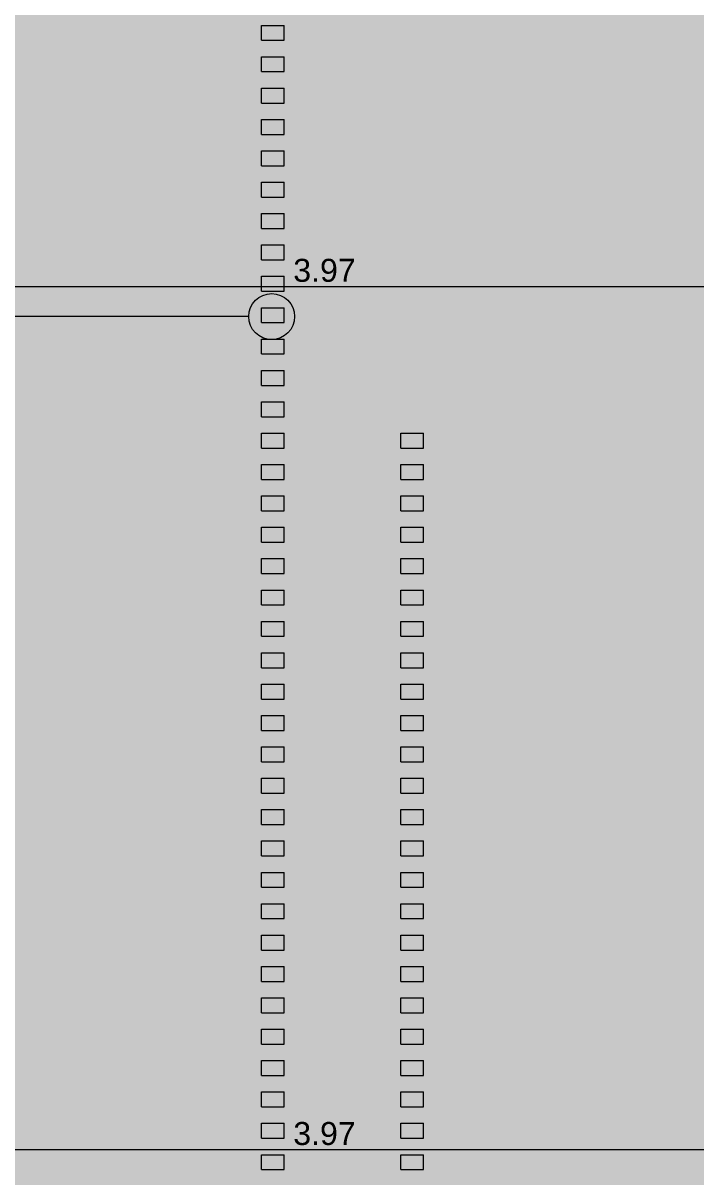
# Model space of a CAD drawing. Header units: millimetres. Extents: x 475206255 to 476720147, y 4620882299 to 4621447368.
# Drawn here: x 475425047 to 475427976, y 4621084806 to 4621089827 of the extents above; entities that cross this region are included whole.
import ezdxf

# ---------------------------------------------------------------- set-up
doc = ezdxf.new("R2010")
doc.units = ezdxf.units.MM
doc.header["$MEASUREMENT"] = 0
doc.layers.add('Dimensioning - General', color=7, linetype='Continuous')
doc.layers.add('zoma_Pen_No__5', color=7, linetype='Continuous')
for name, color, linetype, lineweight in [('Dimensioning - General_Pen_No__142', 142, 'Continuous', 0), ('New_Structural - Bearing_Pen_No__250', 7, 'Continuous', 0), ('zoma_Pen_No__5_Pen_No__142', 142, 'Continuous', 0)]:
    doc.layers.add(name, color=color, linetype=linetype, lineweight=lineweight)
doc.layers.add('New_2D Drafting - General_Pen_No__30_Pen_No__9_Pen_No__9_Pen_No__254', color=7, linetype='Continuous', lineweight=0, true_color=0xcccccc)
doc.styles.add('GENERATED_STYLE_2', font='arial.ttf')
doc.dimstyles.new('GENERATED_STYLE__1', dxfattribs={"dimtxt": 100, "dimasz": 68.640772, "dimexe": 0.18, "dimexo": 0.0625, "dimgap": 0, "dimtad": 1, "dimlfac": 0.001, "dimzin": 0, "dimdsep": 46, "dimtxsty": 'GENERATED_STYLE_2', "dimblk": 'ARROWHEAD_2', "dimblk1": 'ARROWHEAD_2', "dimblk2": 'ARROWHEAD_2', "dimcen": 0.09, "dimse1": 1, "dimse2": 1, "dimclrd": 142, "dimclre": 142, "dimclrt": 142, "dimadec": 0, "dimazin": 0, "dimtfac": 1, "dimtdec": 4, "dimtmove": 0, "dimatfit": 3, "dimfxl": 1, "dimtolj": 1, "dimtzin": 0, "dimarcsym": 0})
doc.dimstyles.new('GENERATED_STYLE__18', dxfattribs={"dimtxt": 100, "dimasz": 68.640772, "dimexe": 0.18, "dimexo": 0.0625, "dimgap": 0, "dimtad": 1, "dimtih": 1, "dimtoh": 1, "dimlfac": 0.001, "dimzin": 0, "dimdsep": 46, "dimtxsty": 'GENERATED_STYLE_2', "dimblk": 'ARROWHEAD_2', "dimblk1": 'ARROWHEAD_2', "dimblk2": 'ARROWHEAD_2', "dimcen": 0.09, "dimse1": 1, "dimse2": 1, "dimclrd": 142, "dimclre": 142, "dimclrt": 142, "dimadec": 0, "dimazin": 0, "dimtfac": 1, "dimtdec": 4, "dimtmove": 0, "dimatfit": 3, "dimfxl": 1, "dimtolj": 1, "dimtzin": 0, "dimarcsym": 0})

# ---------------------------------------------------------------- blocks, each defined once
blk = doc.blocks.new('Line_22', base_point=(475426129.4, 4621088549.8))
at = {"layer": 'zoma_Pen_No__5_Pen_No__142', "linetype": 'Continuous', "lineweight": 0}
blk.add_hatch(color=142, dxfattribs=at).paths.add_polyline_path([(475426029.4, 4621088549.8), (475426037, 4621088511.6), (475426058.7, 4621088479.1), (475426091.1, 4621088457.5), (475426129.4, 4621088449.8), (475426167.6, 4621088457.5), (475426200.1, 4621088479.1), (475426221.8, 4621088511.6), (475426229.4, 4621088549.8), (475426221.8, 4621088588.1), (475426200.1, 4621088620.6), (475426167.6, 4621088642.2), (475426129.4, 4621088649.8), (475426091.1, 4621088642.2), (475426058.7, 4621088620.6), (475426037, 4621088588.1)])
at = {"layer": 'zoma_Pen_No__5_Pen_No__142', "color": 142, "linetype": 'Continuous', "lineweight": 0}
blk.add_line((475426029.4, 4621088549.8), (475412559.2, 4621088549.8), dxfattribs=at)
blk.add_circle((475426129.4, 4621088549.8), 100, dxfattribs=at)
blk = doc.blocks.new('*D2096', base_point=(475826095.8, 4621095193.2))
at = {"layer": 'Dimensioning - General_Pen_No__142', "color": 142, "linetype": 'Continuous', "lineweight": 0, "transparency": 16777216}
for p, q in [((475424371.4, 4621084991), (475424371.4, 4621084855.5)), ((475428342.1, 4621084991), (475428342.1, 4621084855.5)), ((475424397.4, 4621084968.4), (475424345.3, 4621084878.1)), ((475428316.1, 4621084878.1), (475428368.2, 4621084968.4)), ((475424371.4, 4621084923.2), (475424327.2, 4621084923.2)), ((475428342.1, 4621084923.2), (475424371.4, 4621084923.2))]:
    blk.add_line(p, q, dxfattribs=at)
at = {"layer": 'Dimensioning - General_Pen_No__142', "color": 142, "lineweight": 0, "transparency": 16777216, "insert": (475426223.3, 4621084943.2), "char_height": 100, "attachment_point": 7, "style": 'GENERATED_STYLE_2'}
blk.add_mtext('\\A1;{\\pql;\\fArial|b0|i0|c204|p0;\\W1.000000;3.97}', dxfattribs=at)
blk = doc.blocks.new('ARROWHEAD_2')
at = {"color": 0, "linetype": 'Continuous', "lineweight": 0}
for p, q in [((0, 0), (-1, 0)), ((-0.378, -0.655), (0.378, 0.655))]:
    blk.add_line(p, q, dxfattribs=at)
blk = doc.blocks.new('*D2112', base_point=(475826095.8, 4621095193.2))
at = {"layer": 'Dimensioning - General_Pen_No__142', "color": 142, "linetype": 'Continuous', "lineweight": 0, "transparency": 16777216}
for p, q in [((475424003.7, 4621086847), (475423868.2, 4621086847)), ((475423890.8, 4621086873.1), (475423981.1, 4621086821)), ((475423935.9, 4621086627), (475423935.9, 4621086847)), ((475423890.8, 4621086653.1), (475423981.1, 4621086601)), ((475424003.7, 4621086627), (475423868.2, 4621086627)), ((475423935.9, 4621086582.9), (475423935.9, 4621086627))]:
    blk.add_line(p, q, dxfattribs=at)
at = {"layer": 'Dimensioning - General_Pen_No__142', "color": 142, "lineweight": 0, "transparency": 16777216, "insert": (475423915.9, 4621086334), "char_height": 100, "attachment_point": 7, "rotation": 90, "style": 'GENERATED_STYLE_2'}
blk.add_mtext('\\A1;{\\pql;\\fArial|b0|i0|c204|p0;\\W1.000000;0.22}', dxfattribs=at)
blk = doc.blocks.new('*D2113', base_point=(475826095.8, 4621095193.2))
at = {"layer": 'Dimensioning - General_Pen_No__142', "color": 142, "linetype": 'Continuous', "lineweight": 0, "transparency": 16777216}
for p, q in [((475424003.7, 4621087947.1), (475423868.2, 4621087947.1)), ((475423890.8, 4621087973.1), (475423981.1, 4621087921)), ((475423935.9, 4621086847), (475423935.9, 4621087947.1)), ((475424003.7, 4621086847), (475423868.2, 4621086847)), ((475423890.8, 4621086873.1), (475423981.1, 4621086821))]:
    blk.add_line(p, q, dxfattribs=at)
at = {"layer": 'Dimensioning - General_Pen_No__142', "color": 142, "lineweight": 0, "transparency": 16777216, "insert": (475423915.9, 4621087263.6), "char_height": 100, "attachment_point": 7, "rotation": 90, "style": 'GENERATED_STYLE_2'}
blk.add_mtext('\\A1;{\\pql;\\fArial|b0|i0|c204|p0;\\W1.000000;1.10}', dxfattribs=at)
blk = doc.blocks.new('*D2114', base_point=(475826095.8, 4621095193.2))
at = {"layer": 'Dimensioning - General_Pen_No__142', "color": 142, "linetype": 'Continuous', "lineweight": 0, "transparency": 16777216}
for p, q in [((475424003.7, 4621089607.1), (475423868.2, 4621089607.1)), ((475423890.8, 4621089633.1), (475423981.1, 4621089581)), ((475423935.9, 4621087947.1), (475423935.9, 4621089607.1)), ((475424003.7, 4621087947.1), (475423868.2, 4621087947.1)), ((475423890.8, 4621087973.1), (475423981.1, 4621087921))]:
    blk.add_line(p, q, dxfattribs=at)
at = {"layer": 'Dimensioning - General_Pen_No__142', "color": 142, "lineweight": 0, "transparency": 16777216, "char_height": 100, "attachment_point": 7, "rotation": 90, "style": 'GENERATED_STYLE_2'}
for s, insert in [('\\A1;{\\pql;\\fArial|b0|i0|c204|p0;\\W1.000000;0.22}', (475423915.9, 4621089314)), ('\\A1;{\\pql;\\fArial|b0|i0|c204|p0;\\W1.000000;1.66}', (475423915.9, 4621088643.6))]:
    blk.add_mtext(s, dxfattribs=dict(at, insert=insert))
blk = doc.blocks.new('*D2115', base_point=(475826095.8, 4621095193.2))
at = {"layer": 'Dimensioning - General_Pen_No__142', "color": 142, "linetype": 'Continuous', "lineweight": 0, "transparency": 16777216}
for p, q in [((475423890.8, 4621089853.1), (475423981.1, 4621089801)), ((475424003.7, 4621089827), (475423868.2, 4621089827)), ((475423935.9, 4621089607.1), (475423935.9, 4621089827)), ((475424003.7, 4621089607.1), (475423868.2, 4621089607.1)), ((475423890.8, 4621089633.1), (475423981.1, 4621089581))]:
    blk.add_line(p, q, dxfattribs=at)
blk = doc.blocks.new('*D2116', base_point=(475826095.8, 4621095193.2))
at = {"layer": 'Dimensioning - General_Pen_No__142', "color": 142, "linetype": 'Continuous', "lineweight": 0, "transparency": 16777216}
for p, q in [((475424003.7, 4621090047), (475423868.2, 4621090047)), ((475423890.8, 4621090073.1), (475423981.1, 4621090021)), ((475423935.9, 4621089827), (475423935.9, 4621090047)), ((475423890.8, 4621089853.1), (475423981.1, 4621089801)), ((475424003.7, 4621089827), (475423868.2, 4621089827))]:
    blk.add_line(p, q, dxfattribs=at)
blk = doc.blocks.new('*D2262', base_point=(475826095.8, 4621095193.2))
at = {"layer": 'Dimensioning - General_Pen_No__142', "color": 142, "linetype": 'Continuous', "lineweight": 0, "transparency": 16777216}
for p, q in [((475424371.4, 4621088747.5), (475424371.4, 4621088612)), ((475428342.1, 4621088747.5), (475428342.1, 4621088612)), ((475424345.3, 4621088634.6), (475424397.4, 4621088724.9)), ((475428316.1, 4621088634.6), (475428368.2, 4621088724.9)), ((475428342.1, 4621088679.7), (475424371.4, 4621088679.7))]:
    blk.add_line(p, q, dxfattribs=at)
at = {"layer": 'Dimensioning - General_Pen_No__142', "color": 142, "lineweight": 0, "transparency": 16777216, "insert": (475426223.3, 4621088699.7), "char_height": 100, "attachment_point": 7, "style": 'GENERATED_STYLE_2'}
blk.add_mtext('\\A1;{\\pql;\\fArial|b0|i0|c204|p0;\\W1.000000;3.97}', dxfattribs=at)

msp = doc.modelspace()

# ---------------------------------------------------------------- hatches: boundary and pattern name
at = {"layer": 'New_2D Drafting - General_Pen_No__30_Pen_No__9_Pen_No__9_Pen_No__254', "linetype": 'Continuous', "lineweight": 0, "true_color": 0xcccccc}
h = msp.add_hatch(dxfattribs=at)
h.set_pattern_fill('BRICK___RUNNING_BOND', color=254, style=0, pattern_type=2)
h.set_pattern_definition([(0, (475432041.68, 4621091916.26), (0, 66.64), []), (90, (475432041.68, 4621091916.26), (-244.8, 0), [66.64, -66.64]), (90, (475432164.08, 4621091982.9), (-244.8, 0), [66.64, -66.64])])
h.paths.add_polyline_path([(475424371.373, 4621096906.641), (475439711.81, 4621096906.638), (475439711.82, 4621083607.048), (475424371.373, 4621083607.048)])
h.paths.add_polyline_path([(475429041.371, 4621086207.044), (475430641.371, 4621086207.044), (475430641.371, 4621084607.044), (475429041.371, 4621084607.044)], flags=0)
h.paths.add_polyline_path([(475428342.137, 4621092607.044), (475428342.137, 4621091007.044), (475429242.137, 4621091007.044), (475429242.137, 4621092607.044)], flags=0)
h.paths.add_polyline_path([(475428342.137, 4621094207.044), (475428342.137, 4621095807.045), (475429242.137, 4621095807.045), (475429242.137, 4621094207.044)], flags=0)
h.paths.add_polyline_path([(475428342.137, 4621089407.044), (475428342.137, 4621087807.044), (475429242.137, 4621087807.044), (475429242.137, 4621089407.044)], flags=0)
h.paths.add_polyline_path([(475435231.675, 4621093027.05), (475435231.675, 4621090047.084), (475433591.204, 4621090047.084), (475433591.204, 4621090607.044), (475434991.204, 4621090607.044), (475434991.204, 4621092607.044), (475432691.204, 4621092607.044), (475432691.204, 4621090047.084), (475431441.676, 4621090047.084), (475431441.676, 4621089827.05), (475435231.675, 4621089827.05), (475435231.675, 4621086847.05), (475433591.204, 4621086847.05), (475433591.204, 4621087407.044), (475434991.204, 4621087407.044), (475434991.204, 4621089407.044), (475433591.204, 4621089407.044), (475432691.204, 4621089407.044), (475432691.204, 4621086847.05), (475431441.676, 4621086847.05), (475431441.676, 4621086627.05), (475436041.675, 4621086627.05), (475436041.675, 4621086847.05), (475436041.675, 4621089827.05), (475436041.675, 4621090047.084), (475436041.675, 4621096447.05), (475435231.675, 4621096447.05), (475431441.676, 4621096447.05), (475431441.676, 4621096227.05), (475435231.675, 4621096227.05), (475435231.675, 4621093247.084), (475433591.204, 4621093247.084), (475433591.204, 4621093807.044), (475434991.204, 4621093807.044), (475434991.204, 4621095807.044), (475432691.204, 4621095807.044), (475432691.204, 4621093807.044), (475432691.204, 4621093247.084), (475431441.676, 4621093247.084), (475431441.676, 4621093027.05)], flags=0)
h.paths.add_polyline_path([(475434441.816, 4621084607.045), (475434441.816, 4621086207.044), (475432841.816, 4621086207.044), (475432841.816, 4621084607.045)], flags=0)

# ---------------------------------------------------------------- linework, layer by layer
at = {"layer": 'New_Structural - Bearing_Pen_No__250', "color": 7, "linetype": 'Continuous', "lineweight": 0}
for p, q in [((475426084.569, 4621089817.17), (475426184.241, 4621089817.17)), ((475426084.569, 4621089752.17), (475426084.569, 4621089817.17)), ((475426184.241, 4621089752.17), (475426184.241, 4621089817.17)), ((475426084.569, 4621089752.17), (475426184.241, 4621089752.17)), ((475426084.569, 4621089680.653), (475426184.241, 4621089680.653)), ((475426084.569, 4621089615.653), (475426084.569, 4621089680.653)), ((475426184.241, 4621089615.653), (475426184.241, 4621089680.653)), ((475426084.569, 4621089615.653), (475426184.241, 4621089615.653)), ((475426084.569, 4621089544.136), (475426184.241, 4621089544.136)), ((475426084.569, 4621089479.136), (475426084.569, 4621089544.136)), ((475426184.241, 4621089479.136), (475426184.241, 4621089544.136)), ((475426084.569, 4621089479.136), (475426184.241, 4621089479.136)), ((475426084.569, 4621089407.618), (475426184.241, 4621089407.618)), ((475426084.569, 4621089342.618), (475426084.569, 4621089407.618)), ((475426184.241, 4621089342.618), (475426184.241, 4621089407.618)), ((475426084.569, 4621089342.618), (475426184.241, 4621089342.618)), ((475426084.569, 4621089271.101), (475426184.241, 4621089271.101)), ((475426084.569, 4621089206.101), (475426084.569, 4621089271.101)), ((475426184.241, 4621089206.101), (475426184.241, 4621089271.101)), ((475426084.569, 4621089206.101), (475426184.241, 4621089206.101)), ((475426084.569, 4621089134.584), (475426184.241, 4621089134.584)), ((475426084.569, 4621089069.584), (475426084.569, 4621089134.584)), ((475426184.241, 4621089069.584), (475426184.241, 4621089134.584)), ((475426084.569, 4621089069.584), (475426184.241, 4621089069.584)), ((475426084.569, 4621088998.067), (475426184.241, 4621088998.067)), ((475426084.569, 4621088933.067), (475426084.569, 4621088998.067)), ((475426184.241, 4621088933.067), (475426184.241, 4621088998.067)), ((475426084.569, 4621088933.067), (475426184.241, 4621088933.067)), ((475426084.569, 4621088861.549), (475426184.241, 4621088861.549)), ((475426084.569, 4621088796.549), (475426084.569, 4621088861.549)), ((475426184.241, 4621088796.549), (475426184.241, 4621088861.549)), ((475426084.569, 4621088796.549), (475426184.241, 4621088796.549)), ((475426084.569, 4621088725.032), (475426184.241, 4621088725.032)), ((475426084.569, 4621088660.032), (475426084.569, 4621088725.032)), ((475426184.241, 4621088660.032), (475426184.241, 4621088725.032)), ((475426084.569, 4621088660.032), (475426184.241, 4621088660.032)), ((475426084.569, 4621088588.515), (475426184.241, 4621088588.515)), ((475426084.569, 4621088523.515), (475426084.569, 4621088588.515)), ((475426184.241, 4621088523.515), (475426184.241, 4621088588.515)), ((475426084.569, 4621088523.515), (475426184.241, 4621088523.515)), ((475426084.569, 4621088451.998), (475426184.241, 4621088451.998)), ((475426084.569, 4621088386.998), (475426084.569, 4621088451.998)), ((475426184.241, 4621088386.998), (475426184.241, 4621088451.998)), ((475426084.569, 4621088386.998), (475426184.241, 4621088386.998)), ((475426084.569, 4621088315.48), (475426184.241, 4621088315.48)), ((475426084.569, 4621088250.48), (475426084.569, 4621088315.48)), ((475426184.241, 4621088250.48), (475426184.241, 4621088315.48)), ((475426084.569, 4621088250.48), (475426184.241, 4621088250.48)), ((475426084.569, 4621088178.963), (475426184.241, 4621088178.963)), ((475426084.569, 4621088113.963), (475426084.569, 4621088178.963)), ((475426184.241, 4621088113.963), (475426184.241, 4621088178.963)), ((475426084.569, 4621088113.963), (475426184.241, 4621088113.963)), ((475426084.569, 4621088042.446), (475426184.241, 4621088042.446)), ((475426084.569, 4621087977.446), (475426084.569, 4621088042.446)), ((475426184.241, 4621087977.446), (475426184.241, 4621088042.446)), ((475426691.034, 4621088042.446), (475426790.706, 4621088042.446)), ((475426691.034, 4621087977.446), (475426691.034, 4621088042.446)), ((475426790.706, 4621087977.446), (475426790.706, 4621088042.446)), ((475426084.569, 4621087977.446), (475426184.241, 4621087977.446)), ((475426691.034, 4621087977.446), (475426790.706, 4621087977.446)), ((475426084.569, 4621087905.928), (475426184.241, 4621087905.928)), ((475426084.569, 4621087840.928), (475426084.569, 4621087905.928)), ((475426184.241, 4621087840.928), (475426184.241, 4621087905.928)), ((475426691.034, 4621087905.928), (475426790.706, 4621087905.928)), ((475426691.034, 4621087840.928), (475426691.034, 4621087905.928)), ((475426790.706, 4621087840.928), (475426790.706, 4621087905.928)), ((475426084.569, 4621087840.928), (475426184.241, 4621087840.928)), ((475426691.034, 4621087840.928), (475426790.706, 4621087840.928)), ((475426084.569, 4621087769.411), (475426184.241, 4621087769.411)), ((475426084.569, 4621087704.411), (475426084.569, 4621087769.411)), ((475426184.241, 4621087704.411), (475426184.241, 4621087769.411)), ((475426691.034, 4621087769.411), (475426790.706, 4621087769.411)), ((475426691.034, 4621087704.411), (475426691.034, 4621087769.411)), ((475426790.706, 4621087704.411), (475426790.706, 4621087769.411)), ((475426084.569, 4621087704.411), (475426184.241, 4621087704.411)), ((475426691.034, 4621087704.411), (475426790.706, 4621087704.411)), ((475426084.569, 4621087632.894), (475426184.241, 4621087632.894)), ((475426084.569, 4621087567.894), (475426084.569, 4621087632.894)), ((475426184.241, 4621087567.894), (475426184.241, 4621087632.894)), ((475426691.034, 4621087632.894), (475426790.706, 4621087632.894)), ((475426691.034, 4621087567.894), (475426691.034, 4621087632.894)), ((475426790.706, 4621087567.894), (475426790.706, 4621087632.894)), ((475426084.569, 4621087567.894), (475426184.241, 4621087567.894)), ((475426691.034, 4621087567.894), (475426790.706, 4621087567.894)), ((475426084.569, 4621087496.377), (475426184.241, 4621087496.377)), ((475426084.569, 4621087431.377), (475426084.569, 4621087496.377)), ((475426184.241, 4621087431.377), (475426184.241, 4621087496.377)), ((475426691.034, 4621087496.377), (475426790.706, 4621087496.377)), ((475426691.034, 4621087431.377), (475426691.034, 4621087496.377)), ((475426790.706, 4621087431.377), (475426790.706, 4621087496.377)), ((475426084.569, 4621087431.377), (475426184.241, 4621087431.377)), ((475426691.034, 4621087431.377), (475426790.706, 4621087431.377)), ((475426084.569, 4621087359.859), (475426184.241, 4621087359.859)), ((475426084.569, 4621087294.859), (475426084.569, 4621087359.859)), ((475426184.241, 4621087294.859), (475426184.241, 4621087359.859)), ((475426691.034, 4621087359.859), (475426790.706, 4621087359.859)), ((475426691.034, 4621087294.859), (475426691.034, 4621087359.859)), ((475426790.706, 4621087294.859), (475426790.706, 4621087359.859)), ((475426084.569, 4621087294.859), (475426184.241, 4621087294.859)), ((475426691.034, 4621087294.859), (475426790.706, 4621087294.859)), ((475426084.569, 4621087223.342), (475426184.241, 4621087223.342)), ((475426084.569, 4621087158.342), (475426084.569, 4621087223.342)), ((475426184.241, 4621087158.342), (475426184.241, 4621087223.342)), ((475426691.034, 4621087223.342), (475426790.706, 4621087223.342)), ((475426691.034, 4621087158.342), (475426691.034, 4621087223.342)), ((475426790.706, 4621087158.342), (475426790.706, 4621087223.342)), ((475426084.569, 4621087158.342), (475426184.241, 4621087158.342)), ((475426691.034, 4621087158.342), (475426790.706, 4621087158.342)), ((475426084.569, 4621087086.825), (475426184.241, 4621087086.825)), ((475426084.569, 4621087021.825), (475426084.569, 4621087086.825)), ((475426184.241, 4621087021.825), (475426184.241, 4621087086.825)), ((475426691.034, 4621087086.825), (475426790.706, 4621087086.825)), ((475426691.034, 4621087021.825), (475426691.034, 4621087086.825)), ((475426790.706, 4621087021.825), (475426790.706, 4621087086.825)), ((475426084.569, 4621087021.825), (475426184.241, 4621087021.825)), ((475426691.034, 4621087021.825), (475426790.706, 4621087021.825)), ((475426084.569, 4621086950.308), (475426184.241, 4621086950.308)), ((475426084.569, 4621086885.308), (475426084.569, 4621086950.308)), ((475426184.241, 4621086885.308), (475426184.241, 4621086950.308)), ((475426691.034, 4621086950.308), (475426790.706, 4621086950.308)), ((475426691.034, 4621086885.308), (475426691.034, 4621086950.308)), ((475426790.706, 4621086885.308), (475426790.706, 4621086950.308)), ((475426084.569, 4621086885.308), (475426184.241, 4621086885.308)), ((475426691.034, 4621086885.308), (475426790.706, 4621086885.308)), ((475426084.569, 4621086813.79), (475426184.241, 4621086813.79)), ((475426084.569, 4621086748.79), (475426084.569, 4621086813.79)), ((475426184.241, 4621086748.79), (475426184.241, 4621086813.79)), ((475426691.034, 4621086813.79), (475426790.706, 4621086813.79)), ((475426691.034, 4621086748.79), (475426691.034, 4621086813.79)), ((475426790.706, 4621086748.79), (475426790.706, 4621086813.79)), ((475426084.569, 4621086748.79), (475426184.241, 4621086748.79)), ((475426691.034, 4621086748.79), (475426790.706, 4621086748.79)), ((475426084.569, 4621086677.273), (475426184.241, 4621086677.273)), ((475426084.569, 4621086612.273), (475426084.569, 4621086677.273)), ((475426184.241, 4621086612.273), (475426184.241, 4621086677.273)), ((475426691.034, 4621086677.273), (475426790.706, 4621086677.273)), ((475426691.034, 4621086612.273), (475426691.034, 4621086677.273)), ((475426790.706, 4621086612.273), (475426790.706, 4621086677.273)), ((475426084.569, 4621086612.273), (475426184.241, 4621086612.273)), ((475426691.034, 4621086612.273), (475426790.706, 4621086612.273)), ((475426084.569, 4621086540.756), (475426184.241, 4621086540.756)), ((475426084.569, 4621086475.756), (475426084.569, 4621086540.756)), ((475426184.241, 4621086475.756), (475426184.241, 4621086540.756)), ((475426691.034, 4621086540.756), (475426790.706, 4621086540.756)), ((475426691.034, 4621086475.756), (475426691.034, 4621086540.756)), ((475426790.706, 4621086475.756), (475426790.706, 4621086540.756)), ((475426084.569, 4621086475.756), (475426184.241, 4621086475.756)), ((475426691.034, 4621086475.756), (475426790.706, 4621086475.756)), ((475426084.569, 4621086404.238), (475426184.241, 4621086404.238)), ((475426084.569, 4621086339.238), (475426084.569, 4621086404.238)), ((475426184.241, 4621086339.238), (475426184.241, 4621086404.238)), ((475426691.034, 4621086404.238), (475426790.706, 4621086404.238)), ((475426691.034, 4621086339.238), (475426691.034, 4621086404.238)), ((475426790.706, 4621086339.238), (475426790.706, 4621086404.238)), ((475426084.569, 4621086339.238), (475426184.241, 4621086339.238)), ((475426691.034, 4621086339.238), (475426790.706, 4621086339.238)), ((475426084.569, 4621086267.721), (475426184.241, 4621086267.721)), ((475426084.569, 4621086202.721), (475426084.569, 4621086267.721)), ((475426184.241, 4621086202.721), (475426184.241, 4621086267.721)), ((475426691.034, 4621086267.721), (475426790.706, 4621086267.721)), ((475426691.034, 4621086202.721), (475426691.034, 4621086267.721)), ((475426790.706, 4621086202.721), (475426790.706, 4621086267.721)), ((475426084.569, 4621086202.721), (475426184.241, 4621086202.721)), ((475426691.034, 4621086202.721), (475426790.706, 4621086202.721)), ((475426084.569, 4621086131.204), (475426184.241, 4621086131.204)), ((475426084.569, 4621086066.204), (475426084.569, 4621086131.204)), ((475426184.241, 4621086066.204), (475426184.241, 4621086131.204)), ((475426691.034, 4621086131.204), (475426790.706, 4621086131.204)), ((475426691.034, 4621086066.204), (475426691.034, 4621086131.204)), ((475426790.706, 4621086066.204), (475426790.706, 4621086131.204)), ((475426084.569, 4621086066.204), (475426184.241, 4621086066.204)), ((475426691.034, 4621086066.204), (475426790.706, 4621086066.204)), ((475426084.569, 4621085994.687), (475426184.241, 4621085994.687)), ((475426084.569, 4621085929.687), (475426084.569, 4621085994.687)), ((475426184.241, 4621085929.687), (475426184.241, 4621085994.687)), ((475426691.034, 4621085994.687), (475426790.706, 4621085994.687)), ((475426691.034, 4621085929.687), (475426691.034, 4621085994.687)), ((475426790.706, 4621085929.687), (475426790.706, 4621085994.687)), ((475426084.569, 4621085929.687), (475426184.241, 4621085929.687)), ((475426691.034, 4621085929.687), (475426790.706, 4621085929.687)), ((475426084.569, 4621085858.169), (475426184.241, 4621085858.169)), ((475426084.569, 4621085793.169), (475426084.569, 4621085858.169)), ((475426184.241, 4621085793.169), (475426184.241, 4621085858.169)), ((475426691.034, 4621085858.169), (475426790.706, 4621085858.169)), ((475426691.034, 4621085793.169), (475426691.034, 4621085858.169)), ((475426790.706, 4621085793.169), (475426790.706, 4621085858.169)), ((475426084.569, 4621085793.169), (475426184.241, 4621085793.169)), ((475426691.034, 4621085793.169), (475426790.706, 4621085793.169)), ((475426084.569, 4621085721.652), (475426184.241, 4621085721.652)), ((475426084.569, 4621085656.652), (475426084.569, 4621085721.652)), ((475426184.241, 4621085656.652), (475426184.241, 4621085721.652)), ((475426691.034, 4621085721.652), (475426790.706, 4621085721.652)), ((475426691.034, 4621085656.652), (475426691.034, 4621085721.652)), ((475426790.706, 4621085656.652), (475426790.706, 4621085721.652)), ((475426084.569, 4621085656.652), (475426184.241, 4621085656.652)), ((475426691.034, 4621085656.652), (475426790.706, 4621085656.652)), ((475426084.569, 4621085585.135), (475426184.241, 4621085585.135)), ((475426084.569, 4621085520.135), (475426084.569, 4621085585.135)), ((475426184.241, 4621085520.135), (475426184.241, 4621085585.135)), ((475426691.034, 4621085585.135), (475426790.706, 4621085585.135)), ((475426691.034, 4621085520.135), (475426691.034, 4621085585.135)), ((475426790.706, 4621085520.135), (475426790.706, 4621085585.135)), ((475426084.569, 4621085520.135), (475426184.241, 4621085520.135)), ((475426691.034, 4621085520.135), (475426790.706, 4621085520.135)), ((475426084.569, 4621085448.618), (475426184.241, 4621085448.618)), ((475426084.569, 4621085383.618), (475426084.569, 4621085448.618)), ((475426184.241, 4621085383.618), (475426184.241, 4621085448.618)), ((475426691.034, 4621085448.618), (475426790.706, 4621085448.618)), ((475426691.034, 4621085383.618), (475426691.034, 4621085448.618)), ((475426790.706, 4621085383.618), (475426790.706, 4621085448.618)), ((475426084.569, 4621085383.618), (475426184.241, 4621085383.618)), ((475426691.034, 4621085383.618), (475426790.706, 4621085383.618)), ((475426084.569, 4621085312.1), (475426184.241, 4621085312.1)), ((475426084.569, 4621085247.1), (475426084.569, 4621085312.1)), ((475426184.241, 4621085247.1), (475426184.241, 4621085312.1)), ((475426691.034, 4621085312.1), (475426790.706, 4621085312.1)), ((475426691.034, 4621085247.1), (475426691.034, 4621085312.1)), ((475426790.706, 4621085247.1), (475426790.706, 4621085312.1)), ((475426084.569, 4621085247.1), (475426184.241, 4621085247.1)), ((475426691.034, 4621085247.1), (475426790.706, 4621085247.1)), ((475426084.569, 4621085175.583), (475426184.241, 4621085175.583)), ((475426084.569, 4621085110.583), (475426084.569, 4621085175.583)), ((475426184.241, 4621085110.583), (475426184.241, 4621085175.583)), ((475426691.034, 4621085175.583), (475426790.706, 4621085175.583)), ((475426691.034, 4621085110.583), (475426691.034, 4621085175.583)), ((475426790.706, 4621085110.583), (475426790.706, 4621085175.583)), ((475426084.569, 4621085110.583), (475426184.241, 4621085110.583)), ((475426691.034, 4621085110.583), (475426790.706, 4621085110.583)), ((475426084.569, 4621085039.066), (475426184.241, 4621085039.066)), ((475426084.569, 4621084974.066), (475426084.569, 4621085039.066)), ((475426184.241, 4621084974.066), (475426184.241, 4621085039.066)), ((475426691.034, 4621085039.066), (475426790.706, 4621085039.066)), ((475426691.034, 4621084974.066), (475426691.034, 4621085039.066)), ((475426790.706, 4621084974.066), (475426790.706, 4621085039.066)), ((475426084.569, 4621084974.066), (475426184.241, 4621084974.066)), ((475426691.034, 4621084974.066), (475426790.706, 4621084974.066)), ((475426084.569, 4621084902.548), (475426184.241, 4621084902.548)), ((475426084.569, 4621084837.548), (475426084.569, 4621084902.548)), ((475426184.241, 4621084837.548), (475426184.241, 4621084902.548)), ((475426691.034, 4621084902.548), (475426790.706, 4621084902.548)), ((475426691.034, 4621084837.548), (475426691.034, 4621084902.548)), ((475426790.706, 4621084837.548), (475426790.706, 4621084902.548)), ((475426084.569, 4621084837.548), (475426184.241, 4621084837.548)), ((475426691.034, 4621084837.548), (475426790.706, 4621084837.548))]:
    msp.add_line(p, q, dxfattribs=at)

# ---------------------------------------------------------------- block references
at = {"layer": 'zoma_Pen_No__5', "color": 142, "linetype": 'Continuous', "lineweight": 0}
msp.add_blockref('Line_22', (475426129.378, 4621088549.845), dxfattribs=at)

# ---------------------------------------------------------------- dimensions: what is measured, and where the dimension line sits
at = {"layer": 'Dimensioning - General', "color": 142, "linetype": 'Continuous', "lineweight": 0}
for base, p1, p2, picture, middle in [((475424371.372, 4621084923.247), (475428342.136, 4621095807.044), (475424371.372, 4621096152.619), '*D2096', (475426352.752, 4621084993.247)), ((475424371.372, 4621088679.716), (475428342.136, 4621089094.393), (475424371.372, 4621089439.968), '*D2262', (475426352.752, 4621088749.716))]:
    dim = msp.add_linear_dim(base=base, p1=p1, p2=p2, angle=180, dimstyle='GENERATED_STYLE__18', dxfattribs=at)
    dim.commit()
    dim.dimension.update_dxf_attribs({"geometry": picture, "text_midpoint": middle, "dimtype": 160})
for base, p1, p2, picture, middle in [((475423935.921, 4621090047.05), (475431395.349, 4621089827.05), (475431395.349, 4621090047.05), '*D2116', (475423865.921, 4621090202.61)), ((475423935.921, 4621089827.05), (475422901.68, 4621089607.057), (475431395.349, 4621089827.05), '*D2115', (475423865.921, 4621089443.493)), ((475423935.921, 4621089607.057), (475431441.674, 4621087947.077), (475422901.68, 4621089607.057), '*D2114', (475423865.921, 4621088773.065)), ((475423935.921, 4621087947.077), (475431395.349, 4621086847.05), (475431441.674, 4621087947.077), '*D2113', (475423865.921, 4621087393.062)), ((475423935.921, 4621086847.05), (475431395.349, 4621086627.05), (475431395.349, 4621086847.05), '*D2112', (475423865.921, 4621086463.486))]:
    dim = msp.add_linear_dim(base=base, p1=p1, p2=p2, angle=90, dimstyle='GENERATED_STYLE__1', dxfattribs=at)
    dim.commit()
    dim.dimension.update_dxf_attribs({"geometry": picture, "text_midpoint": middle, "dimtype": 160, "text_rotation": 90})

doc.saveas('drawing.dxf')
